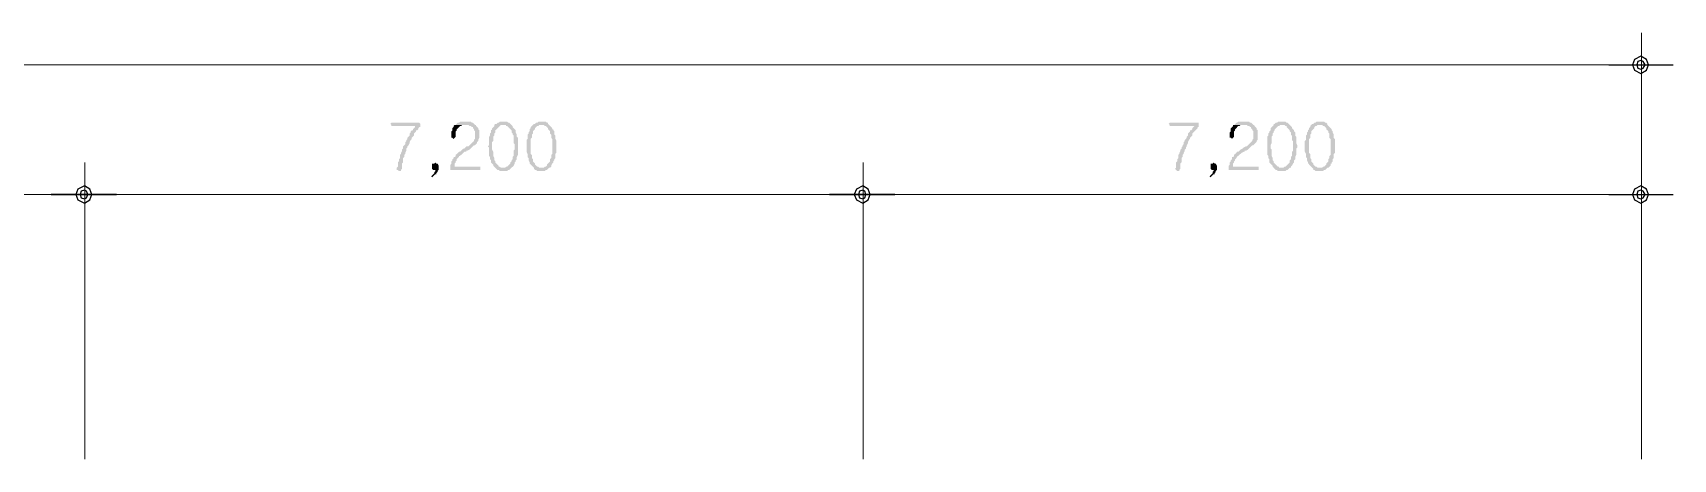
# Model space of a CAD drawing. Header units: millimetres. Extents: x -750 to 99069, y 12094 to 66109.
# Drawn here: x 75588 to 90758, y 40963 to 44909 of the extents above; entities that cross this region are included whole.
import ezdxf

# ---------------------------------------------------------------- set-up
doc = ezdxf.new("R2010")
doc.units = ezdxf.units.MM
doc.layers.add('PDF_솔리드 채우기', color=7, linetype='Continuous')
doc.layers.add('PDF_형상', color=7, linetype='Continuous')

msp = doc.modelspace()

# ---------------------------------------------------------------- hatches: boundary and pattern name
at = {"layer": 'PDF_솔리드 채우기', "transparency": 33554559}
for points in [[(79152, 44076), (78914, 44076), (78904, 44076), (78894, 44066), (78894, 44066), (78904, 44056), (78904, 44046), (78914, 44046), (79122, 44046), (79122, 44036), (79113, 44026), (79103, 44016), (79103, 44007), (79093, 44007), (79083, 43997), (79083, 43987), (79073, 43977), (79073, 43957), (79063, 43947), (79053, 43937), (79053, 43927), (79043, 43917), (79043, 43907), (79033, 43898), (79033, 43878), (79023, 43868), (79013, 43858), (79013, 43848), (79013, 43838), (79003, 43828), (79003, 43818), (78994, 43798), (78994, 43788), (78984, 43779), (78984, 43759), (78984, 43749), (78974, 43739), (78974, 43729), (78974, 43719), (78964, 43709), (78964, 43689), (78964, 43679), (78964, 43669), (78954, 43660), (78954, 43650), (78954, 43640), (78964, 43640), (78974, 43630), (78974, 43630), (78984, 43630), (78994, 43630), (78994, 43640), (79003, 43650), (79003, 43660), (79003, 43669), (79003, 43689), (79003, 43699), (79013, 43709), (79013, 43719), (79013, 43729), (79013, 43749), (79023, 43759), (79023, 43769), (79023, 43779), (79033, 43788), (79033, 43798), (79043, 43818), (79043, 43828), (79043, 43838), (79053, 43848), (79053, 43858), (79063, 43868), (79073, 43888), (79073, 43898), (79073, 43898), (79083, 43917), (79093, 43927), (79093, 43937), (79103, 43947), (79113, 43957), (79113, 43977), (79122, 43987), (79132, 43997), (79132, 44007), (79142, 44007), (79152, 44016), (79152, 44026), (79162, 44036), (79172, 44036), (79172, 44056), (79172, 44066), (79172, 44066), (79162, 44076)], [(79588, 44086), (79579, 44086), (79559, 44086), (79549, 44086), (79539, 44086), (79529, 44076), (79519, 44076), (79509, 44066), (79499, 44056), (79588, 44056), (79598, 44056), (79618, 44056), (79628, 44046), (79638, 44046), (79648, 44036), (79658, 44036), (79658, 44026), (79668, 44016), (79668, 44007), (79678, 43997), (79678, 43987), (79678, 43977), (79678, 43967), (79678, 43957), (79678, 43947), (79678, 43927), (79668, 43917), (79668, 43907), (79658, 43898), (79658, 43898), (79648, 43888), (79638, 43878), (79638, 43878), (79628, 43868), (79618, 43858), (79598, 43858), (79588, 43848), (79579, 43838), (79569, 43838), (79559, 43828), (79549, 43818), (79539, 43808), (79529, 43808), (79519, 43798), (79509, 43788), (79499, 43779), (79499, 43769), (79489, 43759), (79479, 43759), (79479, 43749), (79469, 43739), (79469, 43729), (79460, 43719), (79460, 43709), (79460, 43699), (79450, 43689), (79450, 43679), (79450, 43660), (79450, 43650), (79450, 43640), (79707, 43640), (79717, 43640), (79727, 43640), (79727, 43650), (79727, 43660), (79727, 43669), (79727, 43669), (79717, 43669), (79707, 43669), (79489, 43669), (79489, 43689), (79489, 43699), (79499, 43709), (79499, 43719), (79509, 43729), (79509, 43739), (79509, 43739), (79519, 43749), (79529, 43759), (79529, 43769), (79539, 43769), (79549, 43779), (79559, 43788), (79569, 43798), (79579, 43808), (79598, 43808), (79598, 43818), (79608, 43818), (79628, 43828), (79638, 43838), (79648, 43848), (79658, 43858), (79668, 43868), (79678, 43868), (79688, 43878), (79688, 43878), (79697, 43888), (79697, 43898), (79707, 43907), (79707, 43917), (79717, 43937), (79717, 43947), (79717, 43957), (79717, 43967), (79717, 43977), (79717, 43997), (79717, 44007), (79707, 44016), (79707, 44026), (79697, 44036), (79688, 44046), (79688, 44056), (79678, 44056), (79668, 44066), (79658, 44076), (79648, 44076), (79638, 44086), (79628, 44086), (79618, 44086), (79598, 44086)], [(79499, 44056), (79489, 44056), (79479, 44046), (79479, 44036), (79469, 44026), (79469, 44007), (79460, 43997), (79460, 43987), (79460, 43977), (79460, 43967), (79460, 43957), (79460, 43937), (79469, 43937), (79479, 43927), (79479, 43927), (79489, 43937), (79489, 43937), (79499, 43947), (79499, 43947), (79499, 43967), (79499, 43977), (79499, 43997), (79509, 44007), (79509, 44016), (79519, 44026), (79519, 44026), (79529, 44036), (79539, 44046), (79549, 44046), (79559, 44056), (79569, 44056), (79588, 44056), (79588, 44056)], [(79935, 44086), (79925, 44086), (79916, 44086), (79906, 44086), (79896, 44076), (79886, 44076), (79876, 44066), (79866, 44066), (79856, 44056), (79856, 44046), (79846, 44036), (79836, 44026), (79836, 44016), (79826, 44007), (79826, 43997), (79826, 43987), (79816, 43977), (79816, 43967), (79816, 43957), (79807, 43947), (79807, 43927), (79807, 43917), (79807, 43907), (79807, 43888), (79807, 43878), (79807, 43868), (79797, 43858), (79807, 43848), (79807, 43828), (79807, 43818), (79807, 43808), (79807, 43788), (79807, 43779), (79807, 43769), (79816, 43759), (79816, 43749), (79816, 43739), (79826, 43729), (79826, 43709), (79836, 43699), (79836, 43699), (79846, 43689), (79846, 43679), (79856, 43669), (79866, 43660), (79935, 43660), (79925, 43660), (79916, 43660), (79906, 43669), (79896, 43669), (79896, 43679), (79886, 43689), (79876, 43699), (79866, 43709), (79866, 43719), (79856, 43729), (79856, 43739), (79856, 43749), (79846, 43769), (79846, 43779), (79846, 43788), (79846, 43798), (79846, 43808), (79836, 43828), (79836, 43838), (79836, 43858), (79836, 43858), (79836, 43868), (79836, 43888), (79836, 43898), (79846, 43907), (79846, 43927), (79846, 43937), (79846, 43947), (79856, 43957), (79856, 43967), (79856, 43977), (79866, 43987), (79866, 43997), (79866, 44007), (79876, 44016), (79886, 44026), (79896, 44036), (79906, 44046), (79906, 44046), (79916, 44056), (79925, 44056), (79935, 44056), (80015, 44056), (80005, 44066), (79995, 44076), (79985, 44076), (79975, 44086), (79965, 44086), (79955, 44086), (79945, 44086)], [(80015, 44056), (79935, 44056), (79955, 44056), (79965, 44056), (79965, 44046), (79975, 44046), (79985, 44036), (79995, 44026), (80005, 44016), (80015, 44007), (80015, 43997), (80015, 43987), (80025, 43977), (80025, 43967), (80035, 43957), (80035, 43937), (80035, 43927), (80035, 43917), (80035, 43907), (80035, 43888), (80044, 43878), (80044, 43868), (80044, 43858), (80044, 43848), (80044, 43828), (80035, 43818), (80035, 43808), (80035, 43788), (80035, 43779), (80035, 43769), (80025, 43759), (80025, 43749), (80025, 43739), (80015, 43729), (80015, 43719), (80005, 43709), (80005, 43699), (79995, 43689), (79985, 43679), (79975, 43669), (79965, 43669), (79955, 43660), (79945, 43660), (79935, 43660), (79866, 43660), (79876, 43650), (79886, 43640), (79896, 43640), (79906, 43630), (79916, 43630), (79925, 43630), (79935, 43630), (79935, 43630), (79955, 43630), (79965, 43630), (79975, 43630), (79985, 43640), (79995, 43640), (80005, 43650), (80015, 43660), (80015, 43660), (80025, 43669), (80035, 43679), (80044, 43699), (80044, 43699), (80044, 43709), (80054, 43719), (80054, 43729), (80064, 43739), (80064, 43749), (80064, 43759), (80074, 43779), (80074, 43788), (80074, 43798), (80074, 43808), (80074, 43828), (80074, 43838), (80074, 43848), (80074, 43858), (80074, 43868), (80074, 43888), (80074, 43898), (80074, 43907), (80074, 43927), (80074, 43937), (80064, 43947), (80064, 43957), (80064, 43967), (80054, 43987), (80054, 43997), (80054, 44007), (80044, 44016), (80044, 44016), (80035, 44026), (80025, 44036), (80025, 44046)], [(80292, 44086), (80282, 44086), (80272, 44086), (80263, 44086), (80253, 44076), (80243, 44076), (80233, 44066), (80223, 44066), (80213, 44056), (80203, 44046), (80193, 44036), (80193, 44026), (80183, 44016), (80183, 44007), (80183, 43997), (80173, 43987), (80173, 43977), (80163, 43967), (80163, 43957), (80163, 43947), (80163, 43927), (80154, 43917), (80154, 43907), (80154, 43888), (80154, 43878), (80154, 43868), (80154, 43858), (80154, 43848), (80154, 43828), (80154, 43818), (80154, 43808), (80163, 43788), (80163, 43779), (80163, 43769), (80163, 43759), (80173, 43749), (80173, 43739), (80173, 43729), (80183, 43709), (80183, 43699), (80183, 43699), (80193, 43689), (80203, 43679), (80213, 43669), (80223, 43660), (80292, 43660), (80282, 43660), (80272, 43660), (80263, 43669), (80253, 43669), (80243, 43679), (80233, 43689), (80233, 43699), (80223, 43709), (80213, 43719), (80213, 43729), (80213, 43739), (80203, 43749), (80203, 43769), (80203, 43779), (80193, 43788), (80193, 43798), (80193, 43808), (80193, 43828), (80193, 43838), (80193, 43858), (80193, 43858), (80193, 43868), (80193, 43888), (80193, 43898), (80193, 43907), (80193, 43927), (80203, 43937), (80203, 43947), (80203, 43957), (80203, 43967), (80213, 43977), (80213, 43987), (80213, 43997), (80223, 44007), (80233, 44016), (80233, 44026), (80243, 44036), (80253, 44046), (80263, 44046), (80272, 44056), (80282, 44056), (80292, 44056), (80362, 44056), (80352, 44066), (80352, 44076), (80342, 44076), (80332, 44086), (80322, 44086), (80302, 44086)], [(80362, 44056), (80292, 44056), (80302, 44056), (80312, 44056), (80322, 44046), (80332, 44046), (80342, 44036), (80352, 44026), (80352, 44016), (80362, 44007), (80372, 43997), (80372, 43987), (80372, 43977), (80382, 43967), (80382, 43957), (80382, 43937), (80391, 43927), (80391, 43917), (80391, 43907), (80391, 43888), (80391, 43878), (80391, 43868), (80391, 43858), (80391, 43848), (80391, 43828), (80391, 43818), (80391, 43808), (80391, 43788), (80382, 43779), (80382, 43769), (80382, 43759), (80382, 43749), (80372, 43739), (80372, 43729), (80372, 43719), (80362, 43709), (80352, 43699), (80342, 43689), (80342, 43679), (80332, 43669), (80322, 43669), (80312, 43660), (80302, 43660), (80292, 43660), (80223, 43660), (80223, 43650), (80233, 43640), (80243, 43640), (80253, 43630), (80263, 43630), (80272, 43630), (80292, 43630), (80292, 43630), (80302, 43630), (80312, 43630), (80322, 43630), (80332, 43640), (80342, 43640), (80352, 43650), (80362, 43660), (80372, 43660), (80382, 43669), (80382, 43679), (80391, 43699), (80391, 43699), (80401, 43709), (80401, 43719), (80411, 43729), (80411, 43739), (80421, 43749), (80421, 43759), (80421, 43779), (80421, 43788), (80431, 43798), (80431, 43808), (80431, 43828), (80431, 43838), (80431, 43848), (80431, 43858), (80431, 43868), (80431, 43888), (80431, 43898), (80431, 43907), (80421, 43927), (80421, 43937), (80421, 43947), (80421, 43957), (80411, 43967), (80411, 43987), (80411, 43997), (80401, 44007), (80401, 44016), (80391, 44016), (80391, 44026), (80382, 44036), (80372, 44046)], [(86350, 44076), (86112, 44076), (86102, 44076), (86092, 44066), (86092, 44066), (86102, 44056), (86102, 44046), (86112, 44046), (86330, 44046), (86320, 44036), (86310, 44026), (86310, 44016), (86300, 44007), (86290, 44007), (86290, 43997), (86280, 43987), (86270, 43977), (86270, 43957), (86260, 43947), (86260, 43937), (86251, 43927), (86241, 43917), (86241, 43907), (86231, 43898), (86231, 43878), (86221, 43868), (86221, 43858), (86211, 43848), (86211, 43838), (86201, 43828), (86201, 43818), (86191, 43798), (86191, 43788), (86181, 43779), (86181, 43759), (86181, 43749), (86171, 43739), (86171, 43729), (86171, 43719), (86161, 43709), (86161, 43689), (86161, 43679), (86161, 43669), (86161, 43660), (86151, 43650), (86161, 43640), (86161, 43640), (86171, 43630), (86171, 43630), (86181, 43630), (86191, 43630), (86191, 43640), (86201, 43650), (86201, 43660), (86201, 43669), (86201, 43689), (86201, 43699), (86211, 43709), (86211, 43719), (86211, 43729), (86211, 43749), (86221, 43759), (86221, 43769), (86221, 43779), (86231, 43788), (86231, 43798), (86241, 43818), (86241, 43828), (86251, 43838), (86251, 43848), (86260, 43858), (86260, 43868), (86270, 43888), (86270, 43898), (86270, 43898), (86280, 43917), (86290, 43927), (86290, 43937), (86300, 43947), (86310, 43957), (86310, 43977), (86320, 43987), (86330, 43997), (86340, 44007), (86340, 44007), (86350, 44016), (86360, 44026), (86360, 44036), (86370, 44036), (86370, 44056), (86370, 44066), (86370, 44066), (86370, 44076)], [(86786, 44086), (86776, 44086), (86766, 44086), (86746, 44086), (86736, 44086), (86726, 44076), (86717, 44076), (86707, 44066), (86697, 44056), (86786, 44056), (86796, 44056), (86816, 44056), (86826, 44046), (86836, 44046), (86845, 44036), (86855, 44036), (86855, 44026), (86865, 44016), (86865, 44007), (86875, 43997), (86875, 43987), (86875, 43977), (86875, 43967), (86875, 43957), (86875, 43947), (86875, 43927), (86865, 43917), (86865, 43907), (86855, 43898), (86855, 43898), (86845, 43888), (86836, 43878), (86836, 43878), (86826, 43868), (86816, 43858), (86806, 43858), (86786, 43848), (86776, 43838), (86776, 43838), (86756, 43828), (86746, 43818), (86736, 43808), (86726, 43808), (86717, 43798), (86707, 43788), (86697, 43779), (86697, 43769), (86687, 43759), (86677, 43759), (86677, 43749), (86677, 43739), (86667, 43729), (86667, 43719), (86657, 43709), (86657, 43699), (86657, 43689), (86647, 43679), (86647, 43660), (86647, 43650), (86647, 43640), (86905, 43640), (86925, 43640), (86925, 43640), (86925, 43650), (86925, 43660), (86925, 43669), (86925, 43669), (86915, 43669), (86905, 43669), (86687, 43669), (86687, 43689), (86687, 43699), (86697, 43709), (86697, 43719), (86707, 43729), (86707, 43739), (86707, 43739), (86717, 43749), (86726, 43759), (86726, 43769), (86736, 43769), (86746, 43779), (86756, 43788), (86766, 43798), (86786, 43808), (86796, 43808), (86796, 43818), (86806, 43818), (86826, 43828), (86836, 43838), (86845, 43848), (86855, 43858), (86865, 43868), (86875, 43868), (86885, 43878), (86885, 43878), (86895, 43888), (86905, 43898), (86905, 43907), (86915, 43917), (86915, 43937), (86915, 43947), (86915, 43957), (86915, 43967), (86915, 43977), (86915, 43997), (86915, 44007), (86905, 44016), (86905, 44026), (86895, 44036), (86885, 44046), (86885, 44056), (86875, 44056), (86865, 44066), (86855, 44076), (86845, 44076), (86836, 44086), (86826, 44086), (86816, 44086), (86796, 44086)], [(86697, 44056), (86687, 44056), (86687, 44046), (86677, 44036), (86667, 44026), (86667, 44007), (86667, 43997), (86657, 43987), (86657, 43977), (86657, 43967), (86657, 43957), (86657, 43937), (86667, 43937), (86677, 43927), (86677, 43927), (86687, 43937), (86687, 43937), (86697, 43947), (86697, 43947), (86697, 43967), (86697, 43977), (86697, 43997), (86707, 44007), (86707, 44016), (86717, 44026), (86717, 44026), (86726, 44036), (86736, 44046), (86746, 44046), (86756, 44056), (86766, 44056), (86786, 44056), (86786, 44056)], [(87143, 44086), (87123, 44086), (87113, 44086), (87103, 44086), (87093, 44076), (87083, 44076), (87073, 44066), (87064, 44066), (87064, 44056), (87054, 44046), (87044, 44036), (87034, 44026), (87034, 44016), (87034, 44007), (87024, 43997), (87024, 43987), (87014, 43977), (87014, 43967), (87014, 43957), (87004, 43947), (87004, 43927), (87004, 43917), (87004, 43907), (87004, 43888), (87004, 43878), (87004, 43868), (87004, 43858), (87004, 43848), (87004, 43828), (87004, 43818), (87004, 43808), (87004, 43788), (87004, 43779), (87014, 43769), (87014, 43759), (87014, 43749), (87024, 43739), (87024, 43729), (87024, 43709), (87034, 43699), (87034, 43699), (87044, 43689), (87054, 43679), (87054, 43669), (87064, 43660), (87143, 43660), (87133, 43660), (87113, 43660), (87113, 43669), (87103, 43669), (87093, 43679), (87083, 43689), (87073, 43699), (87064, 43709), (87064, 43719), (87054, 43729), (87054, 43739), (87054, 43749), (87044, 43769), (87044, 43779), (87044, 43788), (87044, 43798), (87044, 43808), (87044, 43828), (87034, 43838), (87034, 43858), (87034, 43858), (87034, 43868), (87044, 43888), (87044, 43898), (87044, 43907), (87044, 43927), (87044, 43937), (87044, 43947), (87054, 43957), (87054, 43967), (87054, 43977), (87064, 43987), (87064, 43997), (87073, 44007), (87073, 44016), (87083, 44026), (87093, 44036), (87103, 44046), (87113, 44046), (87123, 44056), (87133, 44056), (87143, 44056), (87212, 44056), (87202, 44066), (87192, 44076), (87182, 44076), (87173, 44086), (87163, 44086), (87153, 44086)], [(87212, 44056), (87143, 44056), (87153, 44056), (87163, 44056), (87173, 44046), (87182, 44046), (87182, 44036), (87192, 44026), (87202, 44016), (87212, 44007), (87212, 43997), (87222, 43987), (87222, 43977), (87222, 43967), (87232, 43957), (87232, 43937), (87232, 43927), (87232, 43917), (87242, 43907), (87242, 43888), (87242, 43878), (87242, 43868), (87242, 43858), (87242, 43848), (87242, 43828), (87242, 43818), (87232, 43808), (87232, 43788), (87232, 43779), (87232, 43769), (87222, 43759), (87222, 43749), (87222, 43739), (87212, 43729), (87212, 43719), (87212, 43709), (87202, 43699), (87192, 43689), (87182, 43679), (87173, 43669), (87163, 43669), (87153, 43660), (87143, 43660), (87143, 43660), (87064, 43660), (87073, 43650), (87083, 43640), (87093, 43640), (87103, 43630), (87113, 43630), (87123, 43630), (87133, 43630), (87143, 43630), (87153, 43630), (87163, 43630), (87173, 43630), (87182, 43640), (87192, 43640), (87202, 43650), (87212, 43660), (87222, 43660), (87222, 43669), (87232, 43679), (87242, 43699), (87242, 43699), (87252, 43709), (87252, 43719), (87252, 43729), (87262, 43739), (87262, 43749), (87262, 43759), (87272, 43779), (87272, 43788), (87272, 43798), (87272, 43808), (87272, 43828), (87272, 43838), (87282, 43848), (87282, 43858), (87282, 43868), (87272, 43888), (87272, 43898), (87272, 43907), (87272, 43927), (87272, 43937), (87272, 43947), (87262, 43957), (87262, 43967), (87262, 43987), (87252, 43997), (87252, 44007), (87242, 44016), (87242, 44016), (87232, 44026), (87232, 44036), (87222, 44046)], [(87490, 44086), (87480, 44086), (87470, 44086), (87460, 44086), (87450, 44076), (87440, 44076), (87430, 44066), (87420, 44066), (87411, 44056), (87401, 44046), (87401, 44036), (87391, 44026), (87391, 44016), (87381, 44007), (87381, 43997), (87371, 43987), (87371, 43977), (87371, 43967), (87361, 43957), (87361, 43947), (87361, 43927), (87361, 43917), (87351, 43907), (87351, 43888), (87351, 43878), (87351, 43868), (87351, 43858), (87351, 43848), (87351, 43828), (87351, 43818), (87351, 43808), (87361, 43788), (87361, 43779), (87361, 43769), (87361, 43759), (87371, 43749), (87371, 43739), (87371, 43729), (87381, 43709), (87381, 43699), (87391, 43699), (87391, 43689), (87401, 43679), (87411, 43669), (87420, 43660), (87490, 43660), (87480, 43660), (87470, 43660), (87460, 43669), (87450, 43669), (87440, 43679), (87430, 43689), (87430, 43699), (87420, 43709), (87411, 43719), (87411, 43729), (87411, 43739), (87401, 43749), (87401, 43769), (87401, 43779), (87401, 43788), (87391, 43798), (87391, 43808), (87391, 43828), (87391, 43838), (87391, 43858), (87391, 43858), (87391, 43868), (87391, 43888), (87391, 43898), (87391, 43907), (87391, 43927), (87401, 43937), (87401, 43947), (87401, 43957), (87401, 43967), (87411, 43977), (87411, 43987), (87411, 43997), (87420, 44007), (87430, 44016), (87440, 44026), (87440, 44036), (87450, 44046), (87460, 44046), (87470, 44056), (87480, 44056), (87490, 44056), (87559, 44056), (87559, 44066), (87549, 44076), (87539, 44076), (87529, 44086), (87520, 44086), (87510, 44086)], [(87559, 44056), (87490, 44056), (87500, 44056), (87510, 44056), (87520, 44046), (87529, 44046), (87539, 44036), (87549, 44026), (87549, 44016), (87559, 44007), (87569, 43997), (87569, 43987), (87579, 43977), (87579, 43967), (87579, 43957), (87579, 43937), (87589, 43927), (87589, 43917), (87589, 43907), (87589, 43888), (87589, 43878), (87589, 43868), (87589, 43858), (87589, 43848), (87589, 43828), (87589, 43818), (87589, 43808), (87589, 43788), (87589, 43779), (87579, 43769), (87579, 43759), (87579, 43749), (87569, 43739), (87569, 43729), (87569, 43719), (87559, 43709), (87549, 43699), (87549, 43689), (87539, 43679), (87529, 43669), (87520, 43669), (87510, 43660), (87500, 43660), (87490, 43660), (87420, 43660), (87430, 43650), (87430, 43640), (87440, 43640), (87450, 43630), (87460, 43630), (87480, 43630), (87490, 43630), (87490, 43630), (87500, 43630), (87510, 43630), (87520, 43630), (87529, 43640), (87539, 43640), (87549, 43650), (87559, 43660), (87569, 43660), (87579, 43669), (87589, 43679), (87589, 43699), (87599, 43699), (87599, 43709), (87609, 43719), (87609, 43729), (87609, 43739), (87619, 43749), (87619, 43759), (87619, 43779), (87619, 43788), (87629, 43798), (87629, 43808), (87629, 43828), (87629, 43838), (87629, 43848), (87629, 43858), (87629, 43868), (87629, 43888), (87629, 43898), (87629, 43907), (87629, 43927), (87619, 43937), (87619, 43947), (87619, 43957), (87619, 43967), (87609, 43987), (87609, 43997), (87599, 44007), (87599, 44016), (87599, 44016), (87589, 44026), (87579, 44036), (87569, 44046)], [(79311, 43709), (79301, 43699), (79291, 43699), (79281, 43699), (79281, 43689), (79281, 43669), (79281, 43669), (79281, 43660), (79281, 43650), (79281, 43650), (79291, 43640), (79301, 43640), (79311, 43640), (79311, 43630), (79301, 43620), (79301, 43610), (79291, 43600), (79281, 43590), (79271, 43580), (79271, 43580), (79281, 43570), (79291, 43580), (79301, 43590), (79311, 43600), (79321, 43600), (79321, 43610), (79331, 43620), (79331, 43630), (79341, 43640), (79341, 43660), (79341, 43669), (79341, 43669), (79341, 43679), (79331, 43699), (79331, 43699), (79321, 43699)], [(86508, 43709), (86498, 43699), (86489, 43699), (86479, 43699), (86479, 43689), (86479, 43669), (86479, 43669), (86479, 43660), (86479, 43650), (86479, 43650), (86489, 43640), (86508, 43640), (86508, 43640), (86508, 43630), (86498, 43620), (86498, 43610), (86489, 43600), (86479, 43590), (86469, 43580), (86469, 43580), (86479, 43570), (86489, 43580), (86498, 43590), (86508, 43600), (86518, 43600), (86518, 43610), (86528, 43620), (86528, 43630), (86538, 43640), (86538, 43660), (86538, 43669), (86538, 43669), (86538, 43679), (86528, 43699), (86528, 43699), (86518, 43699)]]:
    msp.add_hatch(color=256, dxfattribs=at).paths.add_polyline_path(points)

# ---------------------------------------------------------------- linework, layer by layer
at = {"layer": 'PDF_형상', "lineweight": 5}
for points in [[(90464, 44909), (90464, 40963), (90464, 43709)], [(11430, 44611), (90315, 44611)], [(69020, 43412), (75910, 43412)], [(76218, 43412), (83118, 43412)], [(83415, 43412), (90315, 43412)]]:
    msp.add_lwpolyline(points, dxfattribs=at)
at = {"layer": 'PDF_형상', "lineweight": 25}
for points in [[(90163, 44612), (90758, 44612)], [(90163, 43413), (90758, 43413)]]:
    msp.add_lwpolyline(points, dxfattribs=at)
for points in [[(90530, 44612), (90510, 44662), (90460, 44691), (90401, 44662), (90381, 44612), (90401, 44563), (90460, 44533), (90510, 44563)], [(90500, 44612), (90480, 44642), (90460, 44652), (90431, 44642), (90421, 44612), (90431, 44582), (90460, 44572), (90480, 44582)], [(76363, 43413), (75759, 43413)], [(75987, 43413), (76006, 43363), (76066, 43333), (76115, 43363), (76135, 43413), (76115, 43462), (76066, 43492), (76006, 43462)], [(76135, 43413), (76115, 43462), (76066, 43492), (76006, 43462), (75987, 43413), (76006, 43363), (76066, 43333), (76115, 43363)], [(76026, 43413), (76036, 43383), (76066, 43373), (76086, 43383), (76096, 43413), (76086, 43442), (76066, 43452), (76036, 43442)], [(76096, 43413), (76086, 43442), (76066, 43452), (76036, 43442), (76026, 43413), (76036, 43383), (76066, 43373), (76086, 43383)], [(83561, 43413), (82956, 43413)], [(83184, 43413), (83204, 43363), (83263, 43333), (83313, 43363), (83333, 43413), (83313, 43462), (83263, 43492), (83204, 43462)], [(83333, 43413), (83313, 43462), (83263, 43492), (83204, 43462), (83184, 43413), (83204, 43363), (83263, 43333), (83313, 43363)], [(83224, 43413), (83233, 43383), (83263, 43373), (83283, 43383), (83293, 43413), (83283, 43442), (83263, 43452), (83233, 43442)], [(83293, 43413), (83283, 43442), (83263, 43452), (83233, 43442), (83224, 43413), (83233, 43383), (83263, 43373), (83283, 43383)], [(90530, 43413), (90510, 43462), (90460, 43492), (90401, 43462), (90381, 43413), (90401, 43363), (90460, 43333), (90510, 43363)], [(90500, 43413), (90480, 43442), (90460, 43452), (90431, 43442), (90421, 43413), (90431, 43383), (90460, 43373), (90480, 43383)]]:
    msp.add_lwpolyline(points, close=True, dxfattribs=at)
at = {"layer": 'PDF_형상', "lineweight": 5}
for points in [[(76069, 43709), (76069, 40963)], [(83266, 43709), (83266, 40963)]]:
    msp.add_lwpolyline(points, close=True, dxfattribs=at)

doc.saveas('drawing.dxf')
